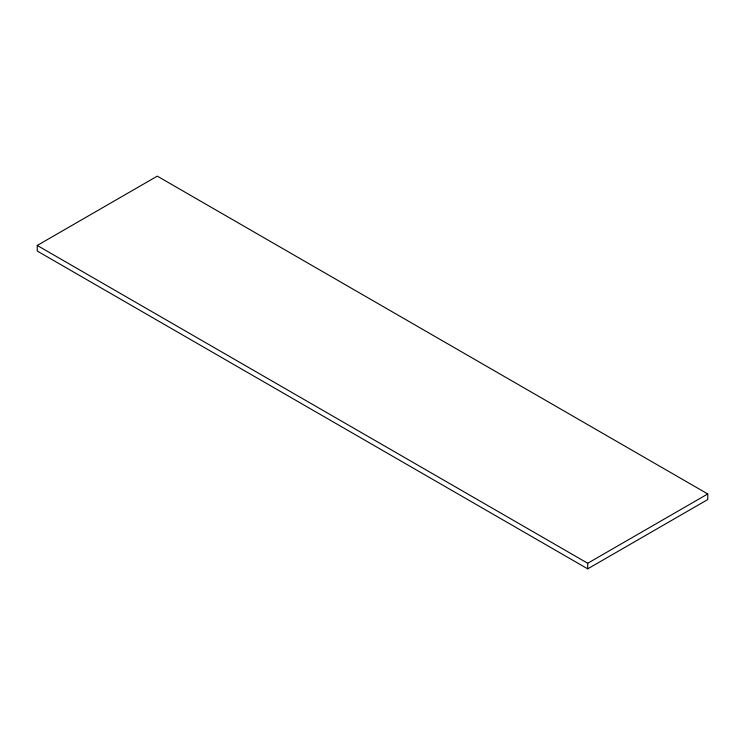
<?xml version="1.0" encoding="UTF-8"?>
<svg xmlns="http://www.w3.org/2000/svg" width="745" height="745" viewBox="0 0 745 745"><rect width="100%" height="100%" fill="white"/><g stroke="black" fill="none" stroke-linecap="round" stroke-linejoin="round"><path stroke-width="1.12" d="M37.25 245.45L157.288 176.146L707.75 493.954L707.75 499.55L587.712 568.854L37.25 251.046L37.25 245.45L587.712 563.257L707.75 493.954M587.712 563.257L587.712 568.854"/></g></svg>
